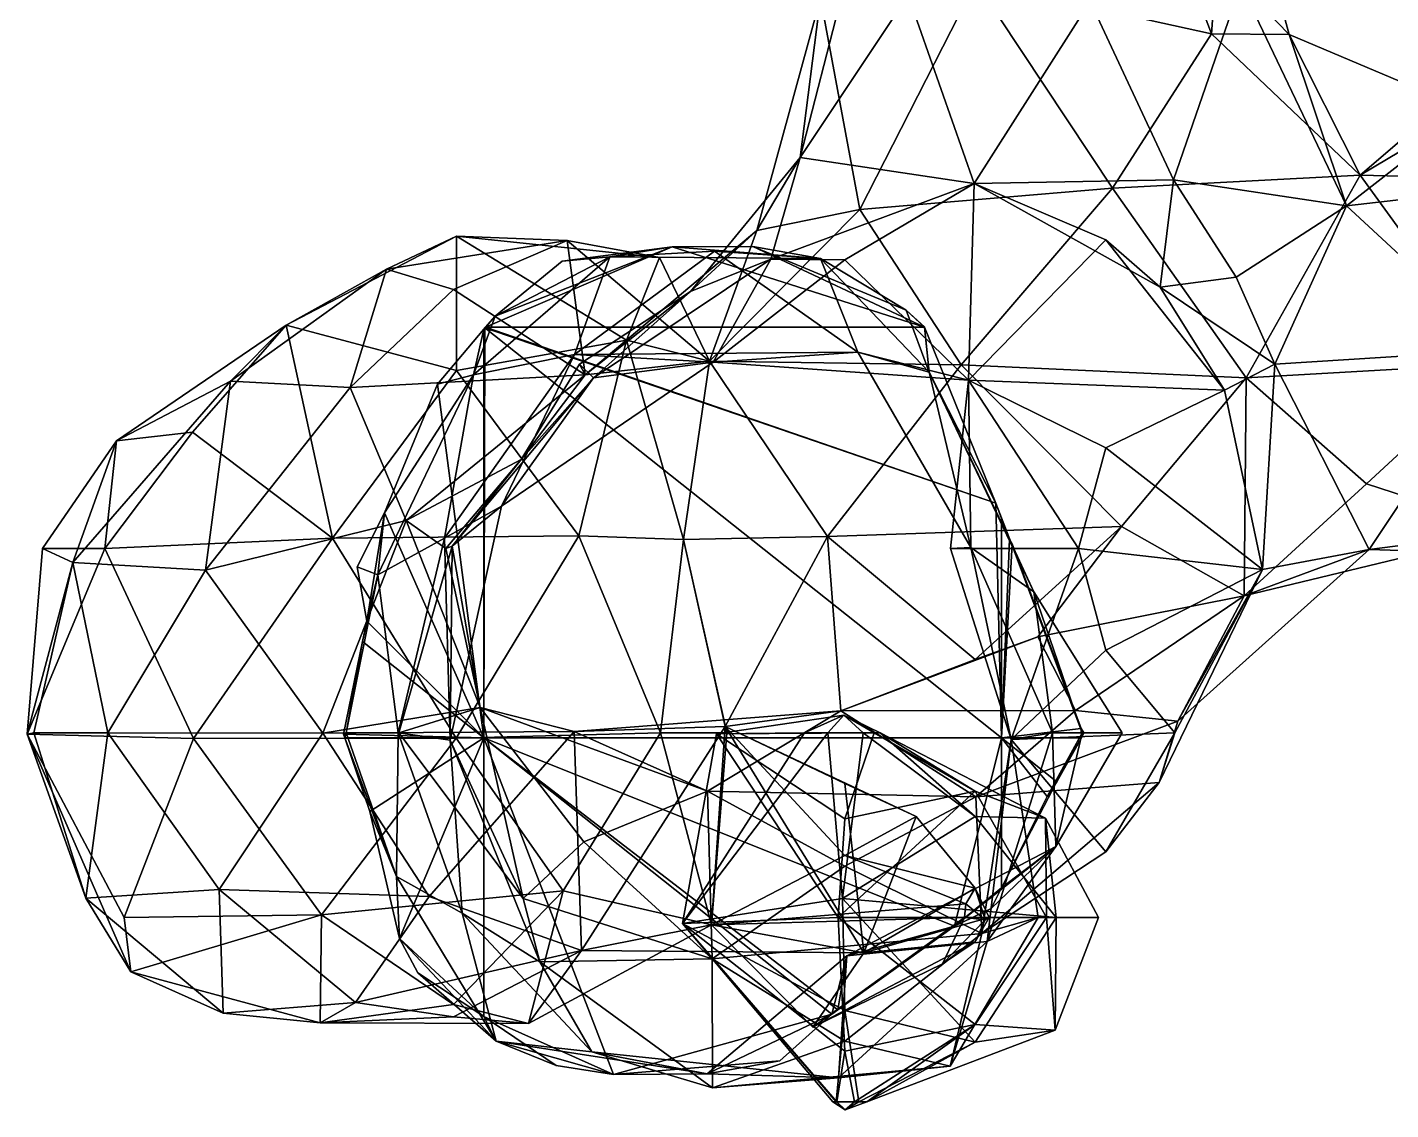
# Model space of a CAD drawing. Extents: x 290095 to 295679, y 4553756 to 4561441.
# Drawn here: x 292625.9 to 292757.6, y 4557765.8 to 4557870.4 of the extents above; entities that cross this region are included whole.
import ezdxf

# ---------------------------------------------------------------- set-up
doc = ezdxf.new("R2010")
doc.units = 0
doc.layers.add('Au_ppm_Pref_-_0_5', color=7, linetype='CONTINUOUS')

msp = doc.modelspace()

# ---------------------------------------------------------------- linework, layer by layer
at = {"layer": 'Au_ppm_Pref_-_0_5'}
for points in [[(292732.59, 4557890.09, 1869.58), (292740.28, 4557869.75, 1873.25), (292741.85, 4557891.47, 1876.86)], [(292740.28, 4557869.75, 1873.25), (292747.77, 4557869.7, 1876.83), (292741.85, 4557891.47, 1876.86)], [(292747.77, 4557869.7, 1876.83), (292743.11, 4557874.51, 1882.61), (292741.85, 4557891.47, 1876.86)], [(292717.5, 4557874.77, 1872.15), (292740.28, 4557869.75, 1873.25), (292732.59, 4557890.09, 1869.58)], [(292717.5, 4557874.77, 1872.15), (292702.5, 4557873.22, 1876.05), (292706.3, 4557852.78, 1872.53)], [(292717.5, 4557874.77, 1872.15), (292706.3, 4557852.78, 1872.53), (292730.7, 4557854.85, 1871.17)], [(292717.5, 4557874.77, 1872.15), (292730.7, 4557854.85, 1871.17), (292740.28, 4557869.75, 1873.25)], [(292728.57, 4557872.88, 1886.81), (292743.11, 4557874.51, 1882.61), (292736.62, 4557855.66, 1885.86)], [(292736.62, 4557855.66, 1885.86), (292743.11, 4557874.51, 1882.61), (292753.3, 4557853.12, 1881.36)], [(292747.77, 4557869.7, 1876.83), (292753.3, 4557853.12, 1881.36), (292743.11, 4557874.51, 1882.61)], [(292702.5, 4557873.22, 1876.05), (292700.55, 4557857.81, 1882.96), (292696.36, 4557850.74, 1877.68)], [(292706.3, 4557852.78, 1872.53), (292702.5, 4557873.22, 1876.05), (292696.36, 4557850.74, 1877.68)], [(292717.35, 4557855.28, 1888.4), (292700.55, 4557857.81, 1882.96), (292710.98, 4557873.48, 1885.82)], [(292710.98, 4557873.48, 1885.82), (292700.55, 4557857.81, 1882.96), (292704.57, 4557873.48, 1882.77)], [(292704.57, 4557873.48, 1882.77), (292700.55, 4557857.81, 1882.96), (292702.5, 4557873.22, 1876.05)], [(292717.35, 4557855.28, 1888.4), (292710.98, 4557873.48, 1885.82), (292728.57, 4557872.88, 1886.81)], [(292717.35, 4557855.28, 1888.4), (292728.57, 4557872.88, 1886.81), (292736.62, 4557855.66, 1885.86)], [(292781.93, 4557855.42, 1870.18), (292772.1, 4557871.03, 1871.23), (292754.62, 4557856.09, 1870.84)], [(292772.1, 4557871.03, 1871.23), (292765.12, 4557862.36, 1877.77), (292754.62, 4557856.09, 1870.84)], [(292730.7, 4557854.85, 1871.17), (292754.62, 4557856.09, 1870.84), (292740.28, 4557869.75, 1873.25)], [(292740.28, 4557869.75, 1873.25), (292754.62, 4557856.09, 1870.84), (292747.77, 4557869.7, 1876.83)], [(292754.62, 4557856.09, 1870.84), (292765.12, 4557862.36, 1877.77), (292747.77, 4557869.7, 1876.83)], [(292747.77, 4557869.7, 1876.83), (292765.12, 4557862.36, 1877.77), (292753.3, 4557853.12, 1881.36)], [(292781.37, 4557856.34, 1881.85), (292753.3, 4557853.12, 1881.36), (292765.12, 4557862.36, 1877.77)], [(292689.97, 4557844.86, 1884.03), (292696.36, 4557850.74, 1877.68), (292700.55, 4557857.81, 1882.96)], [(292697.7, 4557847.97, 1888.71), (292689.97, 4557844.86, 1884.03), (292700.55, 4557857.81, 1882.96)], [(292717.35, 4557855.28, 1888.4), (292697.7, 4557847.97, 1888.71), (292700.55, 4557857.81, 1882.96)], [(292743.64, 4557836.53, 1869.92), (292754.62, 4557856.09, 1870.84), (292730.7, 4557854.85, 1871.17)], [(292767.82, 4557837.9, 1870.89), (292754.62, 4557856.09, 1870.84), (292743.64, 4557836.53, 1869.92)], [(292781.37, 4557856.34, 1881.85), (292768.34, 4557839.22, 1883.12), (292753.3, 4557853.12, 1881.36)], [(292781.93, 4557855.42, 1870.18), (292754.62, 4557856.09, 1870.84), (292767.82, 4557837.9, 1870.89)], [(292717.35, 4557855.28, 1888.4), (292704.86, 4557847.91, 1892.06), (292697.7, 4557847.97, 1888.71)], [(292717.35, 4557855.28, 1888.4), (292716.79, 4557836.28, 1893.92), (292704.86, 4557847.91, 1892.06)], [(292730.7, 4557854.85, 1871.17), (292706.3, 4557852.78, 1872.53), (292716.09, 4557837.77, 1870.99)], [(292730.7, 4557854.85, 1871.17), (292716.09, 4557837.77, 1870.99), (292743.64, 4557836.53, 1869.92)], [(292717.35, 4557855.28, 1888.4), (292730.06, 4557849.84, 1892.7), (292716.79, 4557836.28, 1893.92)], [(292717.35, 4557855.28, 1888.4), (292736.62, 4557855.66, 1885.86), (292735.32, 4557845.28, 1888.71)], [(292717.35, 4557855.28, 1888.4), (292735.32, 4557845.28, 1888.71), (292730.06, 4557849.84, 1892.7)], [(292736.62, 4557855.66, 1885.86), (292742.66, 4557846.25, 1885.57), (292735.32, 4557845.28, 1888.71)], [(292753.3, 4557853.12, 1881.36), (292742.66, 4557846.25, 1885.57), (292736.62, 4557855.66, 1885.86)], [(292746.39, 4557837.84, 1887.42), (292742.66, 4557846.25, 1885.57), (292753.3, 4557853.12, 1881.36)], [(292753.3, 4557853.12, 1881.36), (292768.34, 4557839.22, 1883.12), (292746.39, 4557837.84, 1887.42)], [(292706.3, 4557852.78, 1872.53), (292696.36, 4557850.74, 1877.68), (292691.79, 4557838.14, 1871.03)], [(292706.3, 4557852.78, 1872.53), (292691.79, 4557838.14, 1871.03), (292716.09, 4557837.77, 1870.99)], [(292689.97, 4557844.86, 1884.03), (292679.78, 4557836.82, 1876.85), (292696.36, 4557850.74, 1877.68)], [(292679.78, 4557836.82, 1876.85), (292691.79, 4557838.14, 1871.03), (292696.36, 4557850.74, 1877.68)], [(292667.37, 4557850.2, 1865.42), (292660.58, 4557847.01, 1870.89), (292650.91, 4557841.6, 1864.58)], [(292667.37, 4557850.2, 1865.42), (292650.91, 4557841.6, 1864.58), (292667.37, 4557837.23, 1860.55)], [(292667.37, 4557850.2, 1865.42), (292678.03, 4557849.77, 1869.7), (292660.58, 4557847.01, 1870.89)], [(292660.58, 4557847.01, 1870.89), (292678.03, 4557849.77, 1869.7), (292667.06, 4557845.05, 1873.29)], [(292678.03, 4557849.77, 1869.7), (292679.78, 4557836.82, 1876.85), (292667.06, 4557845.05, 1873.29)], [(292667.37, 4557850.2, 1865.42), (292686.95, 4557848.15, 1864.95), (292678.03, 4557849.77, 1869.7)], [(292667.37, 4557850.2, 1865.42), (292667.37, 4557837.23, 1860.55), (292683.76, 4557840.15, 1863.52)], [(292667.37, 4557850.2, 1865.42), (292683.76, 4557840.15, 1863.52), (292686.95, 4557848.15, 1864.95)], [(292688.18, 4557849.17, 1910.58), (292670.16, 4557841.41, 1909.93), (292671.09, 4557842.48, 1909.95)], [(292688.18, 4557849.17, 1910.58), (292712.54, 4557841.41, 1911.81), (292670.16, 4557841.41, 1909.93)], [(292677.56, 4557847.8, 1910.13), (292688.18, 4557849.17, 1910.58), (292671.09, 4557842.48, 1909.95)], [(292677.56, 4557847.8, 1910.13), (292682.17, 4557848.21, 1907.82), (292688.18, 4557849.17, 1910.58)], [(292679.78, 4557836.82, 1876.85), (292678.03, 4557849.77, 1869.7), (292691.79, 4557838.14, 1871.03)], [(292686.95, 4557848.15, 1864.95), (292691.79, 4557838.14, 1871.03), (292678.03, 4557849.77, 1869.7)], [(292702.5, 4557848.06, 1907.95), (292688.18, 4557849.17, 1910.58), (292682.17, 4557848.21, 1907.82)], [(292695.99, 4557849.22, 1910.92), (292712.54, 4557841.41, 1911.81), (292688.18, 4557849.17, 1910.58)], [(292702.5, 4557848.06, 1907.95), (292695.99, 4557849.22, 1910.92), (292688.18, 4557849.17, 1910.58)], [(292695.99, 4557849.22, 1910.92), (292710.8, 4557843.06, 1911.7), (292712.54, 4557841.41, 1911.81)], [(292702.5, 4557848.06, 1907.95), (292710.8, 4557843.06, 1911.7), (292695.99, 4557849.22, 1910.92)], [(292741.53, 4557835.34, 1893.28), (292716.79, 4557836.28, 1893.92), (292730.06, 4557849.84, 1892.7)], [(292741.53, 4557835.34, 1893.28), (292730.06, 4557849.84, 1892.7), (292735.32, 4557845.28, 1888.71)], [(292671.09, 4557842.48, 1909.95), (292669, 4557836.8, 1907.04), (292682.17, 4557848.21, 1907.82)], [(292682.17, 4557848.21, 1907.82), (292669, 4557836.8, 1907.04), (292678.74, 4557838.77, 1900.71)], [(292671.09, 4557842.48, 1909.95), (292682.17, 4557848.21, 1907.82), (292677.56, 4557847.8, 1910.13)], [(292706.13, 4557839, 1900.47), (292692.26, 4557848.76, 1902.88), (292678.74, 4557838.77, 1900.71)], [(292692.26, 4557848.76, 1902.88), (292682.17, 4557848.21, 1907.82), (292678.74, 4557838.77, 1900.71)], [(292697.7, 4557847.97, 1888.71), (292692.16, 4557838.03, 1894.52), (292680.59, 4557836.53, 1888.53)], [(292689.97, 4557844.86, 1884.03), (292697.7, 4557847.97, 1888.71), (292680.59, 4557836.53, 1888.53)], [(292702.5, 4557848.06, 1907.95), (292682.17, 4557848.21, 1907.82), (292692.26, 4557848.76, 1902.88)], [(292683.76, 4557840.15, 1863.52), (292691.79, 4557838.14, 1871.03), (292686.95, 4557848.15, 1864.95)], [(292704.86, 4557847.91, 1892.06), (292692.16, 4557838.03, 1894.52), (292697.7, 4557847.97, 1888.71)], [(292716.79, 4557836.28, 1893.92), (292692.16, 4557838.03, 1894.52), (292704.86, 4557847.91, 1892.06)], [(292692.26, 4557848.76, 1902.88), (292706.13, 4557839, 1900.47), (292702.5, 4557848.06, 1907.95)], [(292713, 4557837.07, 1907.26), (292710.8, 4557843.06, 1911.7), (292702.5, 4557848.06, 1907.95)], [(292702.5, 4557848.06, 1907.95), (292706.13, 4557839, 1900.47), (292713, 4557837.07, 1907.26)], [(292657.08, 4557835.59, 1874.84), (292645.52, 4557836.2, 1870.04), (292660.58, 4557847.01, 1870.89)], [(292650.91, 4557841.6, 1864.58), (292660.58, 4557847.01, 1870.89), (292645.52, 4557836.2, 1870.04)], [(292657.08, 4557835.59, 1874.84), (292660.58, 4557847.01, 1870.89), (292667.06, 4557845.05, 1873.29)], [(292746.39, 4557837.84, 1887.42), (292735.32, 4557845.28, 1888.71), (292742.66, 4557846.25, 1885.57)], [(292741.53, 4557835.34, 1893.28), (292735.32, 4557845.28, 1888.71), (292746.39, 4557837.84, 1887.42)], [(292657.08, 4557835.59, 1874.84), (292667.06, 4557845.05, 1873.29), (292679.78, 4557836.82, 1876.85)], [(292689.97, 4557844.86, 1884.03), (292680.59, 4557836.53, 1888.53), (292679.24, 4557837.84, 1882.77)], [(292689.97, 4557844.86, 1884.03), (292679.24, 4557837.84, 1882.77), (292679.78, 4557836.82, 1876.85)], [(292712.54, 4557841.41, 1911.81), (292710.8, 4557843.06, 1911.7), (292712.54, 4557841.43, 1911.81)], [(292713, 4557837.07, 1907.26), (292712.54, 4557841.43, 1911.81), (292710.8, 4557843.06, 1911.7)], [(292645.52, 4557836.2, 1870.04), (292634.51, 4557830.42, 1864.95), (292650.91, 4557841.6, 1864.58)], [(292634.51, 4557830.42, 1864.95), (292641.86, 4557831.27, 1861.2), (292650.91, 4557841.6, 1864.58)], [(292655.38, 4557821.02, 1858.59), (292650.91, 4557841.6, 1864.58), (292641.86, 4557831.27, 1861.2)], [(292667.37, 4557837.23, 1860.55), (292650.91, 4557841.6, 1864.58), (292655.38, 4557821.02, 1858.59)], [(292670, 4557841.23, 1909.92), (292670, 4557801.73, 1909.06), (292665.53, 4557835.89, 1909.59)], [(292665.53, 4557835.89, 1909.59), (292669, 4557836.8, 1907.04), (292670, 4557841.23, 1909.92)], [(292670, 4557841.23, 1909.92), (292669, 4557836.8, 1907.04), (292671.09, 4557842.48, 1909.95)], [(292670.16, 4557841.41, 1909.93), (292670, 4557841.23, 1909.92), (292671.09, 4557842.48, 1909.95)], [(292670.09, 4557841.34, 1909.93), (292670, 4557841.23, 1909.92), (292670.16, 4557841.41, 1909.93)], [(292670.09, 4557841.34, 1909.93), (292670, 4557801.73, 1909.06), (292670, 4557841.23, 1909.92)], [(292670.09, 4557841.34, 1909.93), (292720, 4557801.73, 1912.35), (292670, 4557801.73, 1909.06)], [(292670.16, 4557841.41, 1909.93), (292719.43, 4557824.4, 1912.21), (292670.09, 4557841.34, 1909.93)], [(292719.43, 4557824.4, 1912.21), (292720, 4557801.73, 1912.35), (292670.09, 4557841.34, 1909.93)], [(292670.16, 4557841.41, 1909.93), (292712.54, 4557841.41, 1911.81), (292719.43, 4557824.4, 1912.21)], [(292712.54, 4557841.43, 1911.81), (292713, 4557837.07, 1907.26), (292712.54, 4557841.41, 1911.81)], [(292712.54, 4557841.41, 1911.81), (292713, 4557837.07, 1907.26), (292719.43, 4557824.4, 1912.21)], [(292679.18, 4557821.26, 1860.41), (292683.76, 4557840.15, 1863.52), (292667.37, 4557837.23, 1860.55)], [(292689.28, 4557820.9, 1865.24), (292683.76, 4557840.15, 1863.52), (292679.18, 4557821.26, 1860.41)], [(292689.28, 4557820.9, 1865.24), (292691.79, 4557838.14, 1871.03), (292683.76, 4557840.15, 1863.52)], [(292669, 4557836.8, 1907.04), (292666.18, 4557821.04, 1900.7), (292678.74, 4557838.77, 1900.71)], [(292666.18, 4557821.04, 1900.7), (292671.7, 4557824.12, 1894.64), (292678.74, 4557838.77, 1900.71)], [(292692.16, 4557838.03, 1894.52), (292678.74, 4557838.77, 1900.71), (292671.7, 4557824.12, 1894.64)], [(292706.13, 4557839, 1900.47), (292678.74, 4557838.77, 1900.71), (292692.16, 4557838.03, 1894.52)], [(292706.13, 4557839, 1900.47), (292692.16, 4557838.03, 1894.52), (292716.79, 4557836.28, 1893.92)], [(292717.03, 4557820.13, 1900.48), (292713, 4557837.07, 1907.26), (292706.13, 4557839, 1900.47)], [(292717.03, 4557820.13, 1900.48), (292706.13, 4557839, 1900.47), (292716.79, 4557836.28, 1893.92)], [(292768.34, 4557839.22, 1883.12), (292755.51, 4557819.94, 1882.67), (292746.39, 4557837.84, 1887.42)], [(292768.34, 4557839.22, 1883.12), (292780.86, 4557819.14, 1883.07), (292755.51, 4557819.94, 1882.67)], [(292680.59, 4557836.53, 1888.53), (292692.16, 4557838.03, 1894.52), (292671.7, 4557824.12, 1894.64)], [(292680.59, 4557836.53, 1888.53), (292673.59, 4557828.61, 1882.77), (292679.24, 4557837.84, 1882.77)], [(292679.24, 4557837.84, 1882.77), (292673.59, 4557828.61, 1882.77), (292679.78, 4557836.82, 1876.85)], [(292703.2, 4557821.18, 1872.36), (292691.79, 4557838.14, 1871.03), (292689.28, 4557820.9, 1865.24)], [(292691.79, 4557838.14, 1871.03), (292703.2, 4557821.18, 1872.36), (292716.09, 4557837.77, 1870.99)], [(292731.57, 4557822.16, 1871.8), (292716.09, 4557837.77, 1870.99), (292703.2, 4557821.18, 1872.36)], [(292731.57, 4557822.16, 1871.8), (292743.64, 4557836.53, 1869.92), (292716.09, 4557837.77, 1870.99)], [(292741.53, 4557835.34, 1893.28), (292746.39, 4557837.84, 1887.42), (292745.19, 4557818, 1889.17)], [(292767.82, 4557837.9, 1870.89), (292743.64, 4557836.53, 1869.92), (292755.26, 4557826.28, 1872.97)], [(292745.19, 4557818, 1889.17), (292746.39, 4557837.84, 1887.42), (292755.51, 4557819.94, 1882.67)], [(292767.82, 4557837.9, 1870.89), (292755.26, 4557826.28, 1872.97), (292769.32, 4557821.69, 1877.68)], [(292643.1, 4557817.94, 1875.55), (292630.3, 4557818.67, 1870.45), (292645.52, 4557836.2, 1870.04)], [(292634.51, 4557830.42, 1864.95), (292645.52, 4557836.2, 1870.04), (292630.3, 4557818.67, 1870.45)], [(292643.1, 4557817.94, 1875.55), (292645.52, 4557836.2, 1870.04), (292657.08, 4557835.59, 1874.84)], [(292679.18, 4557821.26, 1860.41), (292667.37, 4557837.23, 1860.55), (292655.38, 4557821.02, 1858.59)], [(292679.78, 4557836.82, 1876.85), (292662.49, 4557822.74, 1877.73), (292657.08, 4557835.59, 1874.84)], [(292659.76, 4557817.48, 1907.28), (292669, 4557836.8, 1907.04), (292660.4, 4557823.48, 1909.07)], [(292669, 4557836.8, 1907.04), (292659.76, 4557817.48, 1907.28), (292666.18, 4557821.04, 1900.7)], [(292660.4, 4557823.48, 1909.07), (292669, 4557836.8, 1907.04), (292665.53, 4557835.89, 1909.59)], [(292679.78, 4557836.82, 1876.85), (292673.59, 4557828.61, 1882.77), (292662.49, 4557822.74, 1877.73)], [(292673.59, 4557828.61, 1882.77), (292680.59, 4557836.53, 1888.53), (292666.93, 4557820.25, 1888.5)], [(292671.7, 4557824.12, 1894.64), (292666.93, 4557820.25, 1888.5), (292680.59, 4557836.53, 1888.53)], [(292713, 4557837.07, 1907.26), (292720.94, 4557820.56, 1912.16), (292719.43, 4557824.4, 1912.21)], [(292723.12, 4557815.83, 1906.52), (292720.94, 4557820.56, 1912.16), (292713, 4557837.07, 1907.26)], [(292723.12, 4557815.83, 1906.52), (292713, 4557837.07, 1907.26), (292717.03, 4557820.13, 1900.48)], [(292717.03, 4557820.13, 1900.48), (292716.79, 4557836.28, 1893.92), (292715.07, 4557820.02, 1894.64)], [(292716.79, 4557836.28, 1893.92), (292727.42, 4557820.02, 1893.4), (292715.07, 4557820.02, 1894.64)], [(292741.53, 4557835.34, 1893.28), (292730.06, 4557829.76, 1891.4), (292716.79, 4557836.28, 1893.92)], [(292716.79, 4557836.28, 1893.92), (292730.06, 4557829.76, 1891.4), (292727.42, 4557820.02, 1893.4)], [(292731.57, 4557822.16, 1871.8), (292743.44, 4557815.44, 1876.5), (292743.64, 4557836.53, 1869.92)], [(292743.64, 4557836.53, 1869.92), (292743.44, 4557815.44, 1876.5), (292755.26, 4557826.28, 1872.97)], [(292643.1, 4557817.94, 1875.55), (292657.08, 4557835.59, 1874.84), (292662.49, 4557822.74, 1877.73)], [(292670, 4557801.73, 1909.06), (292660.4, 4557823.48, 1909.07), (292665.53, 4557835.89, 1909.59)], [(292741.53, 4557835.34, 1893.28), (292745.19, 4557818, 1889.17), (292730.06, 4557829.76, 1891.4)], [(292633.39, 4557820.02, 1860.95), (292655.38, 4557821.02, 1858.59), (292641.86, 4557831.27, 1861.2)], [(292633.39, 4557820.02, 1860.95), (292641.86, 4557831.27, 1861.2), (292634.51, 4557830.42, 1864.95)], [(292633.39, 4557820.02, 1860.95), (292634.51, 4557830.42, 1864.95), (292627.36, 4557820.02, 1864.95)], [(292627.36, 4557820.02, 1864.95), (292634.51, 4557830.42, 1864.95), (292630.3, 4557818.67, 1870.45)], [(292730.06, 4557829.76, 1891.4), (292745.19, 4557818, 1889.17), (292727.42, 4557820.02, 1893.4)], [(292673.59, 4557828.61, 1882.77), (292666.31, 4557820.02, 1882.77), (292662.49, 4557822.74, 1877.73)], [(292666.31, 4557820.02, 1882.77), (292673.59, 4557828.61, 1882.77), (292666.93, 4557820.25, 1888.5)], [(292755.26, 4557826.28, 1872.97), (292743.44, 4557815.44, 1876.5), (292769.32, 4557821.69, 1877.68)], [(292666.74, 4557801.52, 1894.73), (292671.7, 4557824.12, 1894.64), (292666.18, 4557821.04, 1900.7)], [(292666.74, 4557801.52, 1894.73), (292666.93, 4557820.25, 1888.5), (292671.7, 4557824.12, 1894.64)], [(292720, 4557801.73, 1912.35), (292719.43, 4557824.4, 1912.21), (292720, 4557822.92, 1912.24)], [(292719.43, 4557824.4, 1912.21), (292720.94, 4557820.56, 1912.16), (292720, 4557822.92, 1912.24)], [(292660.4, 4557823.48, 1909.07), (292658.68, 4557813.01, 1908.76), (292657.76, 4557818.24, 1908.83)], [(292659.76, 4557817.48, 1907.28), (292660.4, 4557823.48, 1909.07), (292657.76, 4557818.24, 1908.83)], [(292670, 4557801.73, 1909.06), (292658.68, 4557813.01, 1908.76), (292660.4, 4557823.48, 1909.07)], [(292720.77, 4557820.94, 1912.29), (292720, 4557801.73, 1912.35), (292720, 4557822.92, 1912.24)], [(292720, 4557822.92, 1912.24), (292720.94, 4557820.56, 1912.16), (292720.77, 4557820.94, 1912.29)], [(292654.46, 4557802.18, 1876.95), (292643.1, 4557817.94, 1875.55), (292662.49, 4557822.74, 1877.73)], [(292669.63, 4557804.65, 1882.43), (292654.46, 4557802.18, 1876.95), (292662.49, 4557822.74, 1877.73)], [(292669.63, 4557804.65, 1882.43), (292662.49, 4557822.74, 1877.73), (292666.31, 4557820.02, 1882.77)], [(292731.57, 4557822.16, 1871.8), (292703.2, 4557821.18, 1872.36), (292717.46, 4557809.31, 1873.25)], [(292731.57, 4557822.16, 1871.8), (292717.46, 4557809.31, 1873.25), (292723.49, 4557811.5, 1876.83)], [(292731.57, 4557822.16, 1871.8), (292723.49, 4557811.5, 1876.83), (292743.44, 4557815.44, 1876.5)], [(292769.32, 4557821.69, 1877.68), (292743.44, 4557815.44, 1876.5), (292755.51, 4557819.94, 1882.67)], [(292780.86, 4557819.14, 1883.07), (292769.32, 4557821.69, 1877.68), (292755.51, 4557819.94, 1882.67)], [(292641.94, 4557801.66, 1858.85), (292655.38, 4557821.02, 1858.59), (292633.39, 4557820.02, 1860.95)], [(292641.94, 4557801.66, 1858.85), (292667.33, 4557801.7, 1858.77), (292655.38, 4557821.02, 1858.59)], [(292667.33, 4557801.7, 1858.77), (292679.18, 4557821.26, 1860.41), (292655.38, 4557821.02, 1858.59)], [(292661.71, 4557802.21, 1901.99), (292666.18, 4557821.04, 1900.7), (292659.76, 4557817.48, 1907.28)], [(292661.71, 4557802.21, 1901.99), (292666.74, 4557801.52, 1894.73), (292666.18, 4557821.04, 1900.7)], [(292669.63, 4557804.65, 1882.43), (292666.93, 4557820.25, 1888.5), (292661.77, 4557802.21, 1888.71)], [(292661.77, 4557802.21, 1888.71), (292666.93, 4557820.25, 1888.5), (292666.74, 4557801.52, 1894.73)], [(292669.63, 4557804.65, 1882.43), (292666.31, 4557820.02, 1882.77), (292666.93, 4557820.25, 1888.5)], [(292687.06, 4557802.21, 1861.46), (292679.18, 4557821.26, 1860.41), (292667.33, 4557801.7, 1858.77)], [(292687.06, 4557802.21, 1861.46), (292689.28, 4557820.9, 1865.24), (292679.18, 4557821.26, 1860.41)], [(292687.06, 4557802.21, 1861.46), (292693.48, 4557802.21, 1864.95), (292689.28, 4557820.9, 1865.24)], [(292703.2, 4557821.18, 1872.36), (292689.28, 4557820.9, 1865.24), (292693.3, 4557802.84, 1870.92)], [(292693.48, 4557802.21, 1864.95), (292693.3, 4557802.84, 1870.92), (292689.28, 4557820.9, 1865.24)], [(292704.48, 4557804.34, 1877.48), (292703.2, 4557821.18, 1872.36), (292693.3, 4557802.84, 1870.92)], [(292704.48, 4557804.34, 1877.48), (292717.46, 4557809.31, 1873.25), (292703.2, 4557821.18, 1872.36)], [(292721.03, 4557820.47, 1912.3), (292720, 4557801.73, 1912.35), (292720.77, 4557820.94, 1912.29)], [(292727.69, 4557802.64, 1912.69), (292720, 4557801.73, 1912.35), (292721.03, 4557820.47, 1912.3)], [(292720.94, 4557820.56, 1912.16), (292721.03, 4557820.47, 1912.3), (292720.77, 4557820.94, 1912.29)], [(292721.03, 4557820.47, 1912.3), (292720.94, 4557820.56, 1912.16), (292727.69, 4557802.64, 1912.69)], [(292727.69, 4557802.64, 1912.69), (292720.94, 4557820.56, 1912.16), (292727.78, 4557802.21, 1912.52)], [(292723.12, 4557815.83, 1906.52), (292727.78, 4557802.21, 1912.52), (292720.94, 4557820.56, 1912.16)], [(292641.94, 4557801.66, 1858.85), (292633.39, 4557820.02, 1860.95), (292625.9, 4557802.08, 1864.28)], [(292633.39, 4557820.02, 1860.95), (292627.36, 4557820.02, 1864.95), (292625.9, 4557802.08, 1864.28)], [(292625.9, 4557802.08, 1864.28), (292627.36, 4557820.02, 1864.95), (292630.3, 4557818.67, 1870.45)], [(292717.03, 4557820.13, 1900.48), (292715.07, 4557820.02, 1894.64), (292720.92, 4557801.57, 1894.91)], [(292715.07, 4557820.02, 1894.64), (292727.42, 4557820.02, 1893.4), (292720.92, 4557801.57, 1894.91)], [(292723.12, 4557815.83, 1906.52), (292717.03, 4557820.13, 1900.48), (292724.91, 4557802.21, 1901.54)], [(292717.03, 4557820.13, 1900.48), (292720.92, 4557801.57, 1894.91), (292724.91, 4557802.21, 1901.54)], [(292720.92, 4557801.57, 1894.91), (292727.42, 4557820.02, 1893.4), (292730.06, 4557810.21, 1891.37)], [(292745.19, 4557818, 1889.17), (292730.06, 4557810.21, 1891.37), (292727.42, 4557820.02, 1893.4)], [(292737.01, 4557803.35, 1883.49), (292745.19, 4557818, 1889.17), (292755.51, 4557819.94, 1882.67)], [(292755.51, 4557819.94, 1882.67), (292743.44, 4557815.44, 1876.5), (292737.01, 4557803.35, 1883.49)], [(292630.3, 4557818.67, 1870.45), (292626.54, 4557802.21, 1870.89), (292625.9, 4557802.08, 1864.28)], [(292633.67, 4557802.21, 1874.75), (292626.54, 4557802.21, 1870.89), (292630.3, 4557818.67, 1870.45)], [(292643.1, 4557817.94, 1875.55), (292633.67, 4557802.21, 1874.75), (292630.3, 4557818.67, 1870.45)], [(292643.1, 4557817.94, 1875.55), (292654.46, 4557802.18, 1876.95), (292633.67, 4557802.21, 1874.75)], [(292659.76, 4557817.48, 1907.28), (292657.76, 4557818.24, 1908.83), (292658.68, 4557813.01, 1908.76)], [(292730.06, 4557810.21, 1891.37), (292745.19, 4557818, 1889.17), (292736.74, 4557802.21, 1891.85)], [(292737.01, 4557803.35, 1883.49), (292735.23, 4557797.43, 1887.94), (292745.19, 4557818, 1889.17)], [(292736.74, 4557802.21, 1891.85), (292745.19, 4557818, 1889.17), (292735.23, 4557797.43, 1887.94)], [(292656.7, 4557802.21, 1906.52), (292659.76, 4557817.48, 1907.28), (292658.28, 4557811.03, 1908.7)], [(292661.71, 4557802.21, 1901.99), (292659.76, 4557817.48, 1907.28), (292656.7, 4557802.21, 1906.52)], [(292658.28, 4557811.03, 1908.7), (292659.76, 4557817.48, 1907.28), (292658.68, 4557813.01, 1908.76)], [(292723.12, 4557815.83, 1906.52), (292731.66, 4557802.21, 1906.52), (292727.78, 4557802.21, 1912.52)], [(292723.12, 4557815.83, 1906.52), (292724.91, 4557802.21, 1901.54), (292731.66, 4557802.21, 1906.52)], [(292727.13, 4557804.36, 1878.93), (292743.44, 4557815.44, 1876.5), (292723.49, 4557811.5, 1876.83)], [(292737.01, 4557803.35, 1883.49), (292743.44, 4557815.44, 1876.5), (292727.13, 4557804.36, 1878.93)], [(292670, 4557801.73, 1909.06), (292658.28, 4557811.03, 1908.7), (292658.68, 4557813.01, 1908.76)], [(292670, 4557801.73, 1909.06), (292656.43, 4557802.1, 1908.77), (292658.28, 4557811.03, 1908.7)], [(292656.43, 4557802.1, 1908.77), (292656.7, 4557802.21, 1906.52), (292658.28, 4557811.03, 1908.7)], [(292704.48, 4557804.34, 1877.48), (292727.13, 4557804.36, 1878.93), (292723.49, 4557811.5, 1876.83)], [(292704.48, 4557804.34, 1877.48), (292723.49, 4557811.5, 1876.83), (292717.46, 4557809.31, 1873.25)], [(292736.74, 4557802.21, 1891.85), (292720.92, 4557801.57, 1894.91), (292730.06, 4557810.21, 1891.37)], [(292654.46, 4557802.18, 1876.95), (292669.63, 4557804.65, 1882.43), (292678.73, 4557802.36, 1876.63)], [(292669.63, 4557804.65, 1882.43), (292661.77, 4557802.21, 1888.71), (292673.78, 4557786.22, 1889.54)], [(292669.63, 4557804.65, 1882.43), (292673.78, 4557786.22, 1889.54), (292679.66, 4557791.7, 1885.2)], [(292669.63, 4557804.65, 1882.43), (292679.66, 4557791.7, 1885.2), (292691.61, 4557796.59, 1882.18)], [(292669.63, 4557804.65, 1882.43), (292691.61, 4557796.59, 1882.18), (292678.73, 4557802.36, 1876.63)], [(292704.48, 4557804.34, 1877.48), (292678.73, 4557802.36, 1876.63), (292691.61, 4557796.59, 1882.18)], [(292704.48, 4557804.34, 1877.48), (292693.3, 4557802.84, 1870.92), (292678.73, 4557802.36, 1876.63)], [(292691.61, 4557796.59, 1882.18), (292717.52, 4557796.03, 1882.11), (292704.48, 4557804.34, 1877.48)], [(292704.48, 4557804.34, 1877.48), (292717.52, 4557796.03, 1882.11), (292727.13, 4557804.36, 1878.93)], [(292737.01, 4557803.35, 1883.49), (292727.13, 4557804.36, 1878.93), (292717.52, 4557796.03, 1882.11)], [(292707.7, 4557802.21, 1827.97), (292704.77, 4557803.92, 1829.24), (292692.46, 4557802.13, 1823.49)], [(292704.77, 4557803.92, 1829.24), (292700.96, 4557802.21, 1829.31), (292692.46, 4557802.13, 1823.49)], [(292700.96, 4557802.21, 1829.31), (292704.77, 4557803.92, 1829.24), (292703.21, 4557802.21, 1830.09)], [(292706.62, 4557802.21, 1830.14), (292703.21, 4557802.21, 1830.09), (292704.77, 4557803.92, 1829.24)], [(292707.7, 4557802.21, 1827.97), (292708.27, 4557802.21, 1829.31), (292704.77, 4557803.92, 1829.24)], [(292708.27, 4557802.21, 1829.31), (292706.62, 4557802.21, 1830.14), (292704.77, 4557803.92, 1829.24)], [(292737.01, 4557803.35, 1883.49), (292717.52, 4557796.03, 1882.11), (292735.23, 4557797.43, 1887.94)], [(292625.9, 4557802.08, 1864.28), (292626.54, 4557802.21, 1870.89), (292631.54, 4557786.24, 1870.16)], [(292641.94, 4557801.66, 1858.85), (292625.9, 4557802.08, 1864.28), (292635.26, 4557784.39, 1861.84)], [(292635.26, 4557784.39, 1861.84), (292625.9, 4557802.08, 1864.28), (292635.91, 4557779.12, 1864.11)], [(292631.54, 4557786.24, 1870.16), (292635.91, 4557779.12, 1864.11), (292625.9, 4557802.08, 1864.28)], [(292633.67, 4557802.21, 1874.75), (292631.54, 4557786.24, 1870.16), (292626.54, 4557802.21, 1870.89)], [(292633.67, 4557802.21, 1874.75), (292644.42, 4557787.08, 1874.72), (292631.54, 4557786.24, 1870.16)], [(292633.67, 4557802.21, 1874.75), (292654.46, 4557802.18, 1876.95), (292644.42, 4557787.08, 1874.72)], [(292641.94, 4557801.66, 1858.85), (292654.32, 4557784.62, 1859.71), (292667.33, 4557801.7, 1858.77)], [(292664.73, 4557786.41, 1875.05), (292644.42, 4557787.08, 1874.72), (292654.46, 4557802.18, 1876.95)], [(292677.65, 4557786.95, 1860.81), (292667.33, 4557801.7, 1858.77), (292654.32, 4557784.62, 1859.71)], [(292678.73, 4557802.36, 1876.63), (292664.73, 4557786.41, 1875.05), (292654.46, 4557802.18, 1876.95)], [(292656.56, 4557801.73, 1908.77), (292656.7, 4557802.21, 1906.52), (292656.43, 4557802.1, 1908.77)], [(292670, 4557801.73, 1909.06), (292656.56, 4557801.73, 1908.77), (292656.43, 4557802.1, 1908.77)], [(292661.55, 4557788.35, 1906.52), (292656.7, 4557802.21, 1906.52), (292656.56, 4557801.73, 1908.77)], [(292656.56, 4557801.73, 1908.77), (292670, 4557801.73, 1909.06), (292658.99, 4557794.61, 1909.25)], [(292658.99, 4557794.61, 1909.25), (292661.55, 4557788.35, 1906.52), (292656.56, 4557801.73, 1908.77)], [(292661.71, 4557802.21, 1901.99), (292656.7, 4557802.21, 1906.52), (292661.55, 4557788.35, 1906.52)], [(292661.85, 4557782.34, 1910.04), (292658.99, 4557794.61, 1909.25), (292670, 4557801.73, 1909.06)], [(292661.71, 4557802.21, 1901.99), (292661.55, 4557788.35, 1906.52), (292667.89, 4557784.78, 1900.54)], [(292661.71, 4557802.21, 1901.99), (292667.89, 4557784.78, 1900.54), (292666.74, 4557801.52, 1894.73)], [(292673.78, 4557786.22, 1889.54), (292661.77, 4557802.21, 1888.71), (292666.74, 4557801.52, 1894.73)], [(292661.85, 4557782.34, 1910.04), (292670, 4557801.73, 1909.06), (292670, 4557774.8, 1910.67)], [(292678.73, 4557802.36, 1876.63), (292679.42, 4557781.17, 1871.39), (292664.73, 4557786.41, 1875.05)], [(292687.06, 4557802.21, 1861.46), (292667.33, 4557801.7, 1858.77), (292677.65, 4557786.95, 1860.81)], [(292670, 4557801.73, 1909.06), (292682.53, 4557769.22, 1910.84), (292670, 4557774.8, 1910.67)], [(292703.61, 4557775.05, 1910.21), (292682.53, 4557769.22, 1910.84), (292670, 4557801.73, 1909.06)], [(292670, 4557801.73, 1909.06), (292704.17, 4557775.45, 1910.26), (292703.61, 4557775.05, 1910.21)], [(292670, 4557801.73, 1909.06), (292715.46, 4557783.53, 1911.33), (292704.17, 4557775.45, 1910.26)], [(292720, 4557801.73, 1912.35), (292715.46, 4557783.53, 1911.33), (292670, 4557801.73, 1909.06)], [(292687.06, 4557802.21, 1861.46), (292677.65, 4557786.95, 1860.81), (292691.97, 4557783.67, 1864.35)], [(292693.3, 4557802.84, 1870.92), (292679.42, 4557781.17, 1871.39), (292678.73, 4557802.36, 1876.63)], [(292706.71, 4557780.96, 1871.67), (292679.42, 4557781.17, 1871.39), (292693.3, 4557802.84, 1870.92)], [(292687.06, 4557802.21, 1861.46), (292691.97, 4557783.67, 1864.35), (292693.48, 4557802.21, 1864.95)], [(292700.96, 4557802.21, 1829.31), (292703.21, 4557802.21, 1830.09), (292689.19, 4557783.79, 1829.54)], [(292689.19, 4557783.79, 1829.54), (292703.21, 4557802.21, 1830.09), (292704.65, 4557786.21, 1834.33)], [(292692.46, 4557802.13, 1823.49), (292700.96, 4557802.21, 1829.31), (292689.19, 4557783.79, 1829.54)], [(292704.23, 4557784.39, 1824.46), (292692.46, 4557802.13, 1823.49), (292689.19, 4557783.79, 1829.54)], [(292704.86, 4557790.35, 1868.9), (292693.3, 4557802.84, 1870.92), (292691.97, 4557783.67, 1864.35)], [(292693.3, 4557802.84, 1870.92), (292693.48, 4557802.21, 1864.95), (292691.97, 4557783.67, 1864.35)], [(292707.7, 4557802.21, 1827.97), (292692.46, 4557802.13, 1823.49), (292704.86, 4557793.9, 1826.54)], [(292704.23, 4557784.39, 1824.46), (292704.86, 4557793.9, 1826.54), (292692.46, 4557802.13, 1823.49)], [(292704.86, 4557797.32, 1875.2), (292706.71, 4557780.96, 1871.67), (292693.3, 4557802.84, 1870.92)], [(292711.74, 4557794.12, 1870.89), (292704.86, 4557797.32, 1875.2), (292693.3, 4557802.84, 1870.92)], [(292704.86, 4557790.35, 1868.9), (292711.74, 4557794.12, 1870.89), (292693.3, 4557802.84, 1870.92)], [(292704.65, 4557786.21, 1834.33), (292703.21, 4557802.21, 1830.09), (292706.62, 4557802.21, 1830.14)], [(292706.62, 4557802.21, 1830.14), (292717.46, 4557794.14, 1832.56), (292704.65, 4557786.21, 1834.33)], [(292717.46, 4557796.58, 1825.25), (292707.7, 4557802.21, 1827.97), (292704.86, 4557793.9, 1826.54)], [(292717.46, 4557794.14, 1832.56), (292706.62, 4557802.21, 1830.14), (292708.27, 4557802.21, 1829.31)], [(292717.46, 4557796.58, 1825.25), (292708.27, 4557802.21, 1829.31), (292707.7, 4557802.21, 1827.97)], [(292717.46, 4557796.58, 1825.25), (292724.24, 4557793.98, 1829.31), (292708.27, 4557802.21, 1829.31)], [(292717.46, 4557794.14, 1832.56), (292708.27, 4557802.21, 1829.31), (292724.24, 4557793.98, 1829.31)], [(292720, 4557801.73, 1912.35), (292720, 4557787.25, 1911.78), (292715.46, 4557783.53, 1911.33)], [(292725.23, 4557791.22, 1906.52), (292724.91, 4557802.21, 1901.54), (292718.61, 4557782.04, 1900.22)], [(292724.91, 4557802.21, 1901.54), (292720.92, 4557801.57, 1894.91), (292718.61, 4557782.04, 1900.22)], [(292720, 4557801.73, 1912.35), (292727.69, 4557802.64, 1912.69), (292727.72, 4557801.73, 1912.7)], [(292725.23, 4557791.22, 1906.52), (292720, 4557787.25, 1911.78), (292727.78, 4557802.21, 1912.52)], [(292727.78, 4557802.21, 1912.52), (292720, 4557787.25, 1911.78), (292724.41, 4557796.07, 1912.52)], [(292724.41, 4557796.07, 1912.52), (292720, 4557787.25, 1911.78), (292720, 4557801.73, 1912.35)], [(292725.35, 4557797.49, 1912.66), (292724.41, 4557796.07, 1912.52), (292720, 4557801.73, 1912.35)], [(292727.72, 4557801.73, 1912.7), (292727.72, 4557801.73, 1912.7), (292720, 4557801.73, 1912.35)], [(292720, 4557801.73, 1912.35), (292727.72, 4557801.73, 1912.7), (292725.35, 4557797.49, 1912.66)], [(292730.06, 4557790.72, 1892.53), (292720.92, 4557801.57, 1894.91), (292736.74, 4557802.21, 1891.85)], [(292727.78, 4557802.21, 1912.52), (292724.41, 4557796.07, 1912.52), (292725.35, 4557797.49, 1912.66)], [(292725.23, 4557791.22, 1906.52), (292731.66, 4557802.21, 1906.52), (292724.91, 4557802.21, 1901.54)], [(292731.66, 4557802.21, 1906.52), (292725.23, 4557791.22, 1906.52), (292727.78, 4557802.21, 1912.52)], [(292727.72, 4557801.73, 1912.7), (292727.78, 4557802.21, 1912.52), (292725.35, 4557797.49, 1912.66)], [(292727.93, 4557802.21, 1912.71), (292727.72, 4557801.73, 1912.7), (292727.69, 4557802.64, 1912.69)], [(292727.69, 4557802.64, 1912.69), (292727.78, 4557802.21, 1912.52), (292727.93, 4557802.21, 1912.71)], [(292727.72, 4557801.73, 1912.7), (292727.78, 4557802.21, 1912.52), (292727.72, 4557801.73, 1912.7)], [(292727.93, 4557802.21, 1912.71), (292727.78, 4557802.21, 1912.52), (292727.72, 4557801.73, 1912.7)], [(292730.06, 4557790.72, 1892.53), (292736.74, 4557802.21, 1891.85), (292735.23, 4557797.43, 1887.94)], [(292654.32, 4557784.62, 1859.71), (292641.94, 4557801.66, 1858.85), (292635.26, 4557784.39, 1861.84)], [(292673.78, 4557786.22, 1889.54), (292666.74, 4557801.52, 1894.73), (292675.4, 4557780.08, 1893.87)], [(292667.89, 4557784.78, 1900.54), (292675.4, 4557780.08, 1893.87), (292666.74, 4557801.52, 1894.73)], [(292723.52, 4557784.39, 1894.64), (292720.92, 4557801.57, 1894.91), (292718.09, 4557782.83, 1888.92)], [(292720.92, 4557801.57, 1894.91), (292730.06, 4557790.72, 1892.53), (292718.09, 4557782.83, 1888.92)], [(292723.52, 4557784.39, 1894.64), (292718.61, 4557782.04, 1900.22), (292720.92, 4557801.57, 1894.91)], [(292691.61, 4557796.59, 1882.18), (292679.66, 4557791.7, 1885.2), (292692.06, 4557780.37, 1887.5)], [(292691.61, 4557796.59, 1882.18), (292692.06, 4557780.37, 1887.5), (292704.86, 4557789.33, 1884.41)], [(292691.61, 4557796.59, 1882.18), (292704.86, 4557789.33, 1884.41), (292717.52, 4557796.03, 1882.11)], [(292717.46, 4557796.58, 1825.25), (292704.86, 4557793.9, 1826.54), (292704.23, 4557784.39, 1824.46)], [(292717.46, 4557796.58, 1825.25), (292704.23, 4557784.39, 1824.46), (292724.34, 4557784.39, 1826.07)], [(292711.74, 4557794.12, 1870.89), (292706.71, 4557780.96, 1871.67), (292704.86, 4557797.32, 1875.2)], [(292717.46, 4557796.58, 1825.25), (292724.34, 4557784.39, 1826.07), (292724.24, 4557793.98, 1829.31)], [(292735.23, 4557797.43, 1887.94), (292717.52, 4557796.03, 1882.11), (292718.09, 4557782.83, 1888.92)], [(292730.06, 4557790.72, 1892.53), (292735.23, 4557797.43, 1887.94), (292718.09, 4557782.83, 1888.92)], [(292717.52, 4557796.03, 1882.11), (292704.86, 4557789.33, 1884.41), (292718.09, 4557782.83, 1888.92)], [(292661.55, 4557788.35, 1906.52), (292658.99, 4557794.61, 1909.25), (292661.85, 4557782.34, 1910.04)], [(292725.26, 4557784.39, 1832.99), (292704.65, 4557786.21, 1834.33), (292717.46, 4557794.14, 1832.56)], [(292704.86, 4557790.35, 1868.9), (292717.46, 4557787.22, 1865.89), (292711.74, 4557794.12, 1870.89)], [(292706.71, 4557780.96, 1871.67), (292711.74, 4557794.12, 1870.89), (292717.46, 4557787.22, 1865.89)], [(292724.24, 4557793.98, 1829.31), (292725.26, 4557784.39, 1832.99), (292717.46, 4557794.14, 1832.56)], [(292724.24, 4557793.98, 1829.31), (292729.36, 4557784.39, 1829.31), (292725.26, 4557784.39, 1832.99)], [(292729.36, 4557784.39, 1829.31), (292724.24, 4557793.98, 1829.31), (292724.34, 4557784.39, 1826.07)], [(292692.06, 4557780.37, 1887.5), (292679.66, 4557791.7, 1885.2), (292673.78, 4557786.22, 1889.54)], [(292705.04, 4557780.66, 1906.21), (292715.46, 4557783.53, 1911.33), (292725.23, 4557791.22, 1906.52)], [(292725.23, 4557791.22, 1906.52), (292718.61, 4557782.04, 1900.22), (292705.04, 4557780.66, 1906.21)], [(292715.46, 4557783.53, 1911.33), (292718.98, 4557785.24, 1911.63), (292725.23, 4557791.22, 1906.52)], [(292718.98, 4557785.24, 1911.63), (292720, 4557787.25, 1911.78), (292725.23, 4557791.22, 1906.52)], [(292704.86, 4557790.35, 1868.9), (292691.97, 4557783.67, 1864.35), (292716.54, 4557785.69, 1864.95)], [(292704.86, 4557790.35, 1868.9), (292716.54, 4557785.69, 1864.95), (292717.46, 4557787.22, 1865.89)], [(292718.09, 4557782.83, 1888.92), (292704.86, 4557789.33, 1884.41), (292692.06, 4557780.37, 1887.5)], [(292671.19, 4557772.41, 1906.52), (292661.55, 4557788.35, 1906.52), (292661.85, 4557782.34, 1910.04)], [(292667.89, 4557784.78, 1900.54), (292661.55, 4557788.35, 1906.52), (292671.19, 4557772.41, 1906.52)], [(292706.71, 4557780.96, 1871.67), (292717.46, 4557787.22, 1865.89), (292718.81, 4557784.39, 1865.59)], [(292715.46, 4557783.53, 1911.33), (292720, 4557787.25, 1911.78), (292718.98, 4557785.24, 1911.63)], [(292717.46, 4557787.22, 1865.89), (292716.54, 4557785.69, 1864.95), (292718.43, 4557784.15, 1864.72)], [(292717.46, 4557787.22, 1865.89), (292718.43, 4557784.15, 1864.72), (292718.81, 4557784.39, 1865.59)], [(292644.42, 4557787.08, 1874.72), (292644.82, 4557775.14, 1869.43), (292631.54, 4557786.24, 1870.16)], [(292635.91, 4557779.12, 1864.11), (292631.54, 4557786.24, 1870.16), (292644.82, 4557775.14, 1869.43)], [(292664.73, 4557786.41, 1875.05), (292657.59, 4557776.16, 1872.16), (292644.42, 4557787.08, 1874.72)], [(292644.42, 4557787.08, 1874.72), (292657.59, 4557776.16, 1872.16), (292644.82, 4557775.14, 1869.43)], [(292677.65, 4557786.95, 1860.81), (292654.32, 4557784.62, 1859.71), (292667.06, 4557775.97, 1862.14)], [(292657.59, 4557776.16, 1872.16), (292664.73, 4557786.41, 1875.05), (292679.42, 4557781.17, 1871.39)], [(292677.65, 4557786.95, 1860.81), (292667.06, 4557775.97, 1862.14), (292674.31, 4557774.14, 1864.95)], [(292675.4, 4557780.08, 1893.87), (292692.06, 4557780.37, 1887.5), (292673.78, 4557786.22, 1889.54)], [(292677.65, 4557786.95, 1860.81), (292674.31, 4557774.14, 1864.95), (292691.97, 4557783.67, 1864.35)], [(292704.86, 4557775.39, 1832.25), (292689.19, 4557783.79, 1829.54), (292704.65, 4557786.21, 1834.33)], [(292704.86, 4557775.39, 1832.25), (292704.65, 4557786.21, 1834.33), (292717.46, 4557772.34, 1833.33)], [(292717.46, 4557772.34, 1833.33), (292704.65, 4557786.21, 1834.33), (292725.26, 4557784.39, 1832.99)], [(292654.32, 4557784.62, 1859.71), (292635.26, 4557784.39, 1861.84), (292635.91, 4557779.12, 1864.11)], [(292654.32, 4557784.62, 1859.71), (292635.91, 4557779.12, 1864.11), (292654.2, 4557774.2, 1865.81)], [(292654.32, 4557784.62, 1859.71), (292654.2, 4557774.2, 1865.81), (292667.06, 4557775.97, 1862.14)], [(292675.4, 4557780.08, 1893.87), (292667.89, 4557784.78, 1900.54), (292680.41, 4557771.39, 1900.05)], [(292667.89, 4557784.78, 1900.54), (292671.19, 4557772.41, 1906.52), (292680.41, 4557771.39, 1900.05)], [(292716.54, 4557785.69, 1864.95), (292691.97, 4557783.67, 1864.35), (292716.43, 4557784.39, 1864.46)], [(292716.54, 4557785.69, 1864.95), (292716.43, 4557784.39, 1864.46), (292718.43, 4557784.15, 1864.72)], [(292679.42, 4557781.17, 1871.39), (292691.97, 4557783.67, 1864.35), (292674.31, 4557774.14, 1864.95)], [(292706.71, 4557780.96, 1871.67), (292691.97, 4557783.67, 1864.35), (292679.42, 4557781.17, 1871.39)], [(292704.86, 4557771.45, 1827.69), (292704.23, 4557784.39, 1824.46), (292689.19, 4557783.79, 1829.54)], [(292704.86, 4557775.39, 1832.25), (292704.03, 4557766.57, 1829.7), (292689.19, 4557783.79, 1829.54)], [(292704.03, 4557766.57, 1829.7), (292703.7, 4557766.57, 1829.31), (292689.19, 4557783.79, 1829.54)], [(292704.86, 4557771.45, 1827.69), (292689.19, 4557783.79, 1829.54), (292704.09, 4557766.57, 1828.95)], [(292703.7, 4557766.57, 1829.31), (292704.09, 4557766.57, 1828.95), (292689.19, 4557783.79, 1829.54)], [(292716.43, 4557784.39, 1864.46), (292691.97, 4557783.67, 1864.35), (292701.76, 4557773.78, 1865.89)], [(292691.97, 4557783.67, 1864.35), (292706.71, 4557780.96, 1871.67), (292701.76, 4557773.78, 1865.89)], [(292716.43, 4557784.39, 1864.46), (292701.76, 4557773.78, 1865.89), (292714.28, 4557779.89, 1864.95)], [(292704.17, 4557775.45, 1910.26), (292715.46, 4557783.53, 1911.33), (292705.04, 4557780.66, 1906.21)], [(292704.86, 4557771.45, 1827.69), (292717.46, 4557774.02, 1825.86), (292704.23, 4557784.39, 1824.46)], [(292724.34, 4557784.39, 1826.07), (292704.23, 4557784.39, 1824.46), (292717.46, 4557774.02, 1825.86)], [(292717.46, 4557782.03, 1865.73), (292706.71, 4557780.96, 1871.67), (292718.81, 4557784.39, 1865.59)], [(292714.28, 4557779.89, 1864.95), (292718.43, 4557784.15, 1864.72), (292716.43, 4557784.39, 1864.46)], [(292717.46, 4557782.03, 1865.73), (292718.43, 4557784.15, 1864.72), (292714.28, 4557779.89, 1864.95)], [(292723.52, 4557784.39, 1894.64), (292715.03, 4557770, 1894.64), (292718.61, 4557782.04, 1900.22)], [(292715.03, 4557770, 1894.64), (292723.52, 4557784.39, 1894.64), (292718.09, 4557782.83, 1888.92)], [(292717.46, 4557782.03, 1865.73), (292718.81, 4557784.39, 1865.59), (292718.43, 4557784.15, 1864.72)], [(292725.17, 4557773.48, 1829.31), (292717.46, 4557772.34, 1833.33), (292725.26, 4557784.39, 1832.99)], [(292725.17, 4557773.48, 1829.31), (292724.34, 4557784.39, 1826.07), (292717.46, 4557774.02, 1825.86)], [(292725.17, 4557773.48, 1829.31), (292729.36, 4557784.39, 1829.31), (292724.34, 4557784.39, 1826.07)], [(292729.36, 4557784.39, 1829.31), (292725.17, 4557773.48, 1829.31), (292725.26, 4557784.39, 1832.99)], [(292663.63, 4557779.02, 1910.28), (292661.85, 4557782.34, 1910.04), (292670, 4557774.8, 1910.67)], [(292671.19, 4557772.41, 1906.52), (292661.85, 4557782.34, 1910.04), (292663.63, 4557779.02, 1910.28)], [(292704.86, 4557772.42, 1890.66), (292718.09, 4557782.83, 1888.92), (292692.06, 4557780.37, 1887.5)], [(292701.76, 4557773.78, 1865.89), (292706.71, 4557780.96, 1871.67), (292717.46, 4557782.03, 1865.73)], [(292701.76, 4557773.78, 1865.89), (292717.46, 4557782.03, 1865.73), (292714.28, 4557779.89, 1864.95)], [(292715.03, 4557770, 1894.64), (292704.24, 4557768.87, 1900.11), (292718.61, 4557782.04, 1900.22)], [(292718.61, 4557782.04, 1900.22), (292704.24, 4557768.87, 1900.11), (292705.04, 4557780.66, 1906.21)], [(292704.86, 4557772.42, 1890.66), (292715.03, 4557770, 1894.64), (292718.09, 4557782.83, 1888.92)], [(292679.42, 4557781.17, 1871.39), (292667.06, 4557774.79, 1868.15), (292657.59, 4557776.16, 1872.16)], [(292667.06, 4557774.79, 1868.15), (292679.42, 4557781.17, 1871.39), (292674.31, 4557774.14, 1864.95)], [(292703.61, 4557775.05, 1910.21), (292705.04, 4557780.66, 1906.21), (292691.55, 4557769.28, 1906.44)], [(292691.55, 4557769.28, 1906.44), (292705.04, 4557780.66, 1906.21), (292704.24, 4557768.87, 1900.11)], [(292704.17, 4557775.45, 1910.26), (292705.04, 4557780.66, 1906.21), (292703.61, 4557775.05, 1910.21)], [(292692.08, 4557767.91, 1894.52), (292692.06, 4557780.37, 1887.5), (292675.4, 4557780.08, 1893.87)], [(292692.08, 4557767.91, 1894.52), (292675.4, 4557780.08, 1893.87), (292680.41, 4557771.39, 1900.05)], [(292692.08, 4557767.91, 1894.52), (292704.86, 4557772.42, 1890.66), (292692.06, 4557780.37, 1887.5)], [(292654.2, 4557774.2, 1865.81), (292635.91, 4557779.12, 1864.11), (292644.82, 4557775.14, 1869.43)], [(292670, 4557774.8, 1910.67), (292671.19, 4557772.41, 1906.52), (292663.63, 4557779.02, 1910.28)], [(292657.59, 4557776.16, 1872.16), (292654.2, 4557774.2, 1865.81), (292644.82, 4557775.14, 1869.43)], [(292657.59, 4557776.16, 1872.16), (292667.06, 4557774.79, 1868.15), (292654.2, 4557774.2, 1865.81)], [(292654.2, 4557774.2, 1865.81), (292674.31, 4557774.14, 1864.95), (292667.06, 4557775.97, 1862.14)], [(292706.22, 4557766.57, 1829.95), (292704.03, 4557766.57, 1829.7), (292704.86, 4557775.39, 1832.25)], [(292704.86, 4557775.39, 1832.25), (292717.46, 4557772.34, 1833.33), (292706.22, 4557766.57, 1829.95)], [(292667.06, 4557774.79, 1868.15), (292674.31, 4557774.14, 1864.95), (292654.2, 4557774.2, 1865.81)], [(292682.53, 4557769.22, 1910.84), (292676.99, 4557770.07, 1910.86), (292670, 4557774.8, 1910.67)], [(292676.99, 4557770.07, 1910.86), (292671.19, 4557772.41, 1906.52), (292670, 4557774.8, 1910.67)], [(292703.61, 4557775.05, 1910.21), (292698.57, 4557770.52, 1910.55), (292682.53, 4557769.22, 1910.84)], [(292698.57, 4557770.52, 1910.55), (292703.61, 4557775.05, 1910.21), (292691.55, 4557769.28, 1906.44)], [(292704.86, 4557771.45, 1827.69), (292705.8, 4557766.57, 1828.87), (292717.46, 4557774.02, 1825.86)], [(292706.98, 4557766.57, 1829.31), (292717.46, 4557774.02, 1825.86), (292705.8, 4557766.57, 1828.87)], [(292706.98, 4557766.57, 1829.31), (292725.17, 4557773.48, 1829.31), (292717.46, 4557774.02, 1825.86)], [(292706.98, 4557766.57, 1829.31), (292717.46, 4557772.34, 1833.33), (292725.17, 4557773.48, 1829.31)], [(292676.99, 4557770.07, 1910.86), (292682.53, 4557769.22, 1910.84), (292671.19, 4557772.41, 1906.52)], [(292682.53, 4557769.22, 1910.84), (292691.55, 4557769.28, 1906.44), (292671.19, 4557772.41, 1906.52)], [(292680.41, 4557771.39, 1900.05), (292671.19, 4557772.41, 1906.52), (292691.55, 4557769.28, 1906.44)], [(292692.08, 4557767.91, 1894.52), (292715.03, 4557770, 1894.64), (292704.86, 4557772.42, 1890.66)], [(292704.86, 4557771.45, 1827.69), (292704.09, 4557766.57, 1828.95), (292705.8, 4557766.57, 1828.87)], [(292706.98, 4557766.57, 1829.31), (292706.22, 4557766.57, 1829.95), (292717.46, 4557772.34, 1833.33)], [(292692.08, 4557767.91, 1894.52), (292680.41, 4557771.39, 1900.05), (292704.24, 4557768.87, 1900.11)], [(292680.41, 4557771.39, 1900.05), (292691.55, 4557769.28, 1906.44), (292704.24, 4557768.87, 1900.11)], [(292682.53, 4557769.22, 1910.84), (292698.57, 4557770.52, 1910.55), (292691.55, 4557769.28, 1906.44)], [(292715.03, 4557770, 1894.64), (292692.08, 4557767.91, 1894.52), (292704.24, 4557768.87, 1900.11)], [(292704.89, 4557765.8, 1829.32), (292703.7, 4557766.57, 1829.31), (292704.03, 4557766.57, 1829.7)], [(292703.7, 4557766.57, 1829.31), (292704.89, 4557765.8, 1829.32), (292704.09, 4557766.57, 1828.95)], [(292704.89, 4557765.8, 1829.32), (292704.03, 4557766.57, 1829.7), (292706.22, 4557766.57, 1829.95)], [(292705.8, 4557766.57, 1828.87), (292704.09, 4557766.57, 1828.95), (292704.89, 4557765.8, 1829.32)], [(292706.98, 4557766.57, 1829.31), (292704.89, 4557765.8, 1829.32), (292706.22, 4557766.57, 1829.95)], [(292704.89, 4557765.8, 1829.32), (292706.98, 4557766.57, 1829.31), (292705.8, 4557766.57, 1828.87)]]:
    msp.add_3dface(points, dxfattribs=at)

doc.saveas('drawing.dxf')
